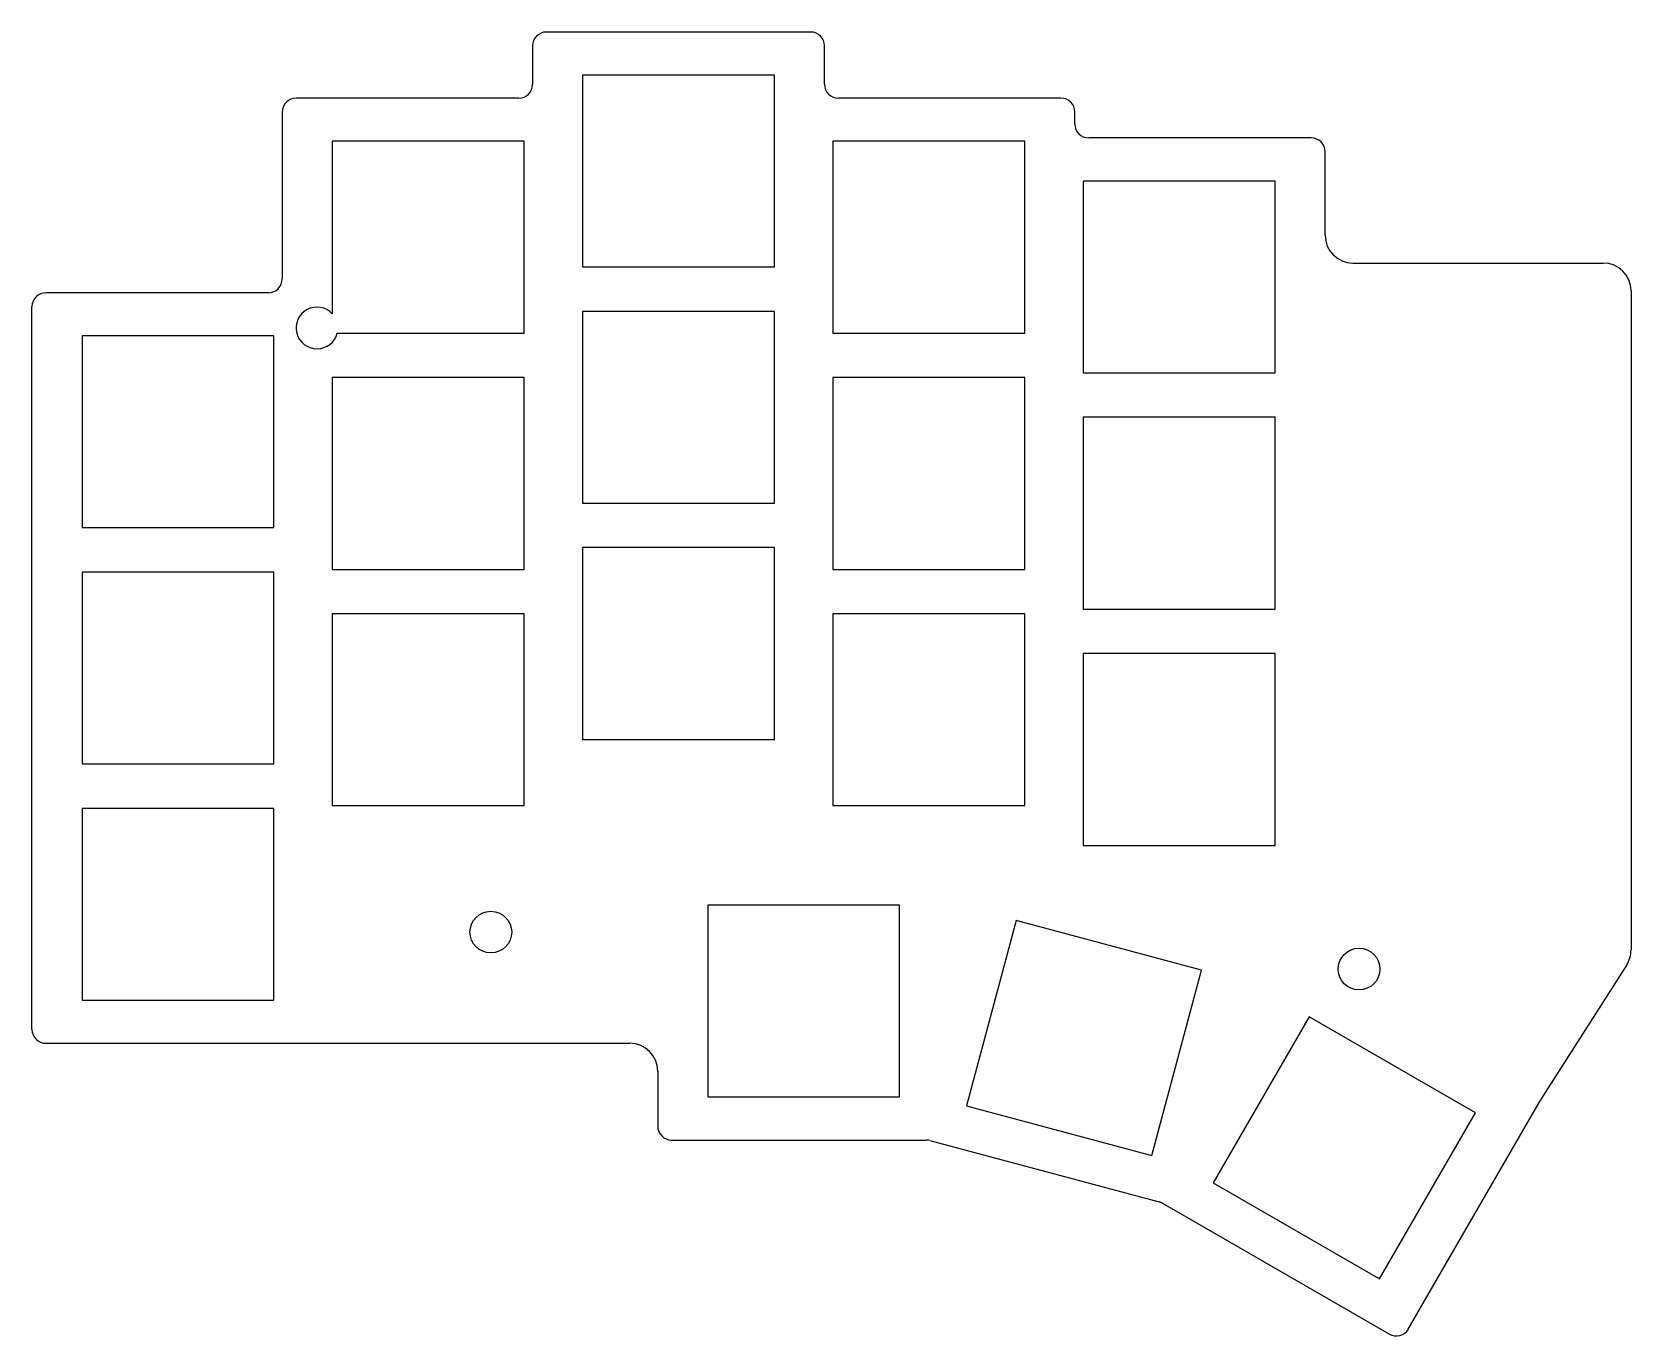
# Model space of a CAD drawing. Header units: millimetres. Extents: x 140 to 254, y -181 to -87.
import ezdxf

# ---------------------------------------------------------------- set-up
doc = ezdxf.new("R2010")
doc.units = ezdxf.units.MM

msp = doc.modelspace()

# ---------------------------------------------------------------- linework, layer by layer
at = {"linetype": 'CONTINUOUS'}
for p, q in [((195.5, -87.24), (176.5, -87.24)), ((175.5, -88.24), (175.5, -91)), ((196.5, -91), (196.5, -88.24)), ((192.9, -90.34), (179.1, -90.34)), ((179.1, -90.34), (179.1, -104.14)), ((192.9, -104.14), (192.9, -90.34)), ((174.5, -92), (158.5, -92)), ((213.5, -92), (197.5, -92)), ((157.5, -93), (157.5, -105)), ((214.5, -93.86), (214.5, -93)), ((174.9, -95.1), (161.1, -95.1)), ((161.1, -95.1), (161.1, -107.51)), ((174.9, -108.9), (174.9, -95.1)), ((210.9, -95.1), (197.1, -95.1)), ((197.1, -95.1), (197.1, -108.9)), ((210.9, -108.9), (210.9, -95.1)), ((231.5, -94.86), (215.5, -94.86)), ((232.5, -101.86), (232.5, -95.86)), ((228.9, -97.96), (215.1, -97.96)), ((215.1, -97.96), (215.1, -111.76)), ((228.9, -111.76), (228.9, -97.96)), ((179.1, -104.14), (192.9, -104.14)), ((234.5, -103.86), (252.5, -103.86)), ((156.5, -106), (140.5, -106)), ((254.5, -105.86), (254.5, -153.28)), ((139.5, -159), (139.5, -107)), ((192.9, -107.34), (179.1, -107.34)), ((179.1, -107.34), (179.1, -121.14)), ((192.9, -121.14), (192.9, -107.34)), ((156.9, -109.1), (143.1, -109.1)), ((143.1, -109.1), (143.1, -122.9)), ((156.9, -122.9), (156.9, -109.1)), ((161.45, -108.9), (174.9, -108.9)), ((197.1, -108.9), (210.9, -108.9)), ((174.9, -112.1), (161.1, -112.1)), ((161.1, -112.1), (161.1, -125.9)), ((174.9, -125.9), (174.9, -112.1)), ((210.9, -112.1), (197.1, -112.1)), ((197.1, -112.1), (197.1, -125.9)), ((210.9, -125.9), (210.9, -112.1)), ((215.1, -111.76), (228.9, -111.76)), ((228.9, -114.96), (215.1, -114.96)), ((215.1, -114.96), (215.1, -128.76)), ((228.9, -128.76), (228.9, -114.96)), ((179.1, -121.14), (192.9, -121.14)), ((143.1, -122.9), (156.9, -122.9)), ((192.9, -124.34), (179.1, -124.34)), ((179.1, -124.34), (179.1, -138.14)), ((192.9, -138.14), (192.9, -124.34)), ((156.9, -126.1), (143.1, -126.1)), ((143.1, -126.1), (143.1, -139.9)), ((156.9, -139.9), (156.9, -126.1)), ((161.1, -125.9), (174.9, -125.9)), ((197.1, -125.9), (210.9, -125.9)), ((215.1, -128.76), (228.9, -128.76)), ((174.9, -129.1), (161.1, -129.1)), ((161.1, -129.1), (161.1, -142.9)), ((174.9, -142.9), (174.9, -129.1)), ((210.9, -129.1), (197.1, -129.1)), ((197.1, -129.1), (197.1, -142.9)), ((210.9, -142.9), (210.9, -129.1)), ((228.9, -131.96), (215.1, -131.96)), ((215.1, -131.96), (215.1, -145.76)), ((228.9, -145.76), (228.9, -131.96)), ((179.1, -138.14), (192.9, -138.14)), ((143.1, -139.9), (156.9, -139.9)), ((156.9, -143.1), (143.1, -143.1)), ((143.1, -143.1), (143.1, -156.9)), ((156.9, -156.9), (156.9, -143.1)), ((161.1, -142.9), (174.9, -142.9)), ((197.1, -142.9), (210.9, -142.9)), ((215.1, -145.76), (228.9, -145.76)), ((201.9, -150.06), (188.1, -150.06)), ((188.1, -150.06), (188.1, -163.85)), ((201.9, -163.85), (201.9, -150.06)), ((210.28, -151.16), (206.7, -164.49)), ((223.61, -154.73), (210.28, -151.16)), ((220.03, -168.06), (223.61, -154.73)), ((254.19, -154.35), (248, -164.07)), ((143.1, -156.9), (156.9, -156.9)), ((231.36, -158.09), (224.46, -170.04)), ((243.31, -164.99), (231.36, -158.09)), ((140.5, -160), (182.5, -160)), ((184.5, -162), (184.5, -165.96)), ((188.1, -163.85), (201.9, -163.85)), ((238.48, -180.56), (247.96, -164.14)), ((206.7, -164.49), (220.03, -168.06)), ((236.41, -176.94), (243.31, -164.99)), ((185.5, -166.96), (203.8, -166.96)), ((204.06, -166.99), (220.57, -171.41)), ((224.46, -170.04), (236.41, -176.94)), ((220.81, -171.51), (237.12, -180.93))]:
    msp.add_line(p, q, dxfattribs=at)
for centre in [(172.5, -152), (234.94, -154.66)]:
    msp.add_circle(centre, 1.5, dxfattribs=at)
for centre, radius, start, end in [((176.5, -88.24), 1, 90, 180), ((195.5, -88.24), 1, 0, 90), ((158.5, -93), 1, 90, 180), ((174.5, -91), 1, 270, 0), ((197.5, -91), 1, 180, 270), ((213.5, -93), 1, 0, 90), ((215.5, -93.86), 1, 180, 270), ((231.5, -95.86), 1, 0, 90), ((234.5, -101.86), 2, 180, 270), ((252.5, -105.86), 2, 0, 90), ((156.5, -105), 1, 270, 0), ((140.5, -107), 1, 90, 180), ((160, -108.53), 1.5, 402.8334, 705.851), ((252.5, -153.28), 2, 327.5395, 0), ((140.5, -159), 1, 180, 270), ((182.5, -162), 2, 0, 90), ((249.69, -165.14), 2, 147.5395, 150), ((185.5, -165.96), 1, 180, 270), ((203.8, -167.96), 1, 75, 90), ((220.31, -172.38), 1, 60, 75), ((237.62, -180.06), 1, 240, 330)]:
    msp.add_arc(centre, radius, start, end, dxfattribs=at)

doc.saveas('drawing.dxf')
